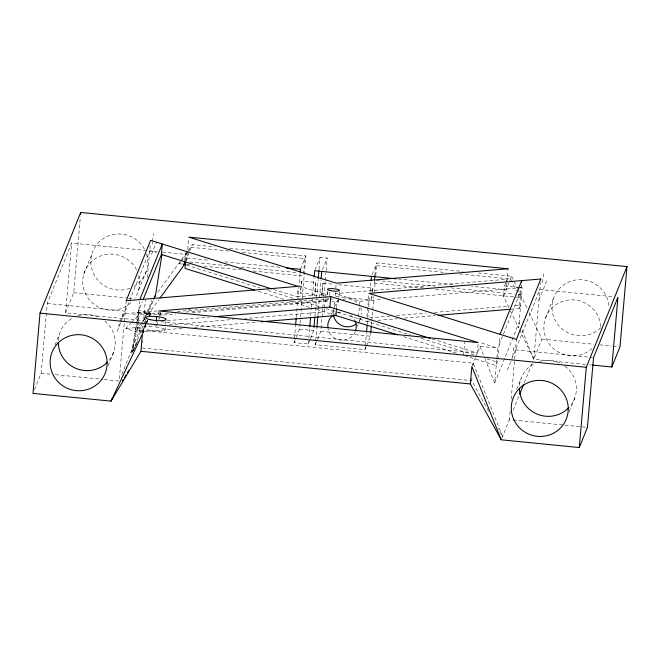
<?xml version="1.0" encoding="UTF-8"?>
<svg xmlns="http://www.w3.org/2000/svg" width="660" height="660" viewBox="0 0 660 660"><rect width="100%" height="100%" fill="white"/><g stroke="black" fill="none" stroke-linecap="round" stroke-linejoin="round"><path stroke-width="0.49" stroke-dasharray="3.3 2.47" d="M371.448 296.381L371.464 300.069L372.108 296.398M372.562 291.778L372.644 288.09L338.184 284.674M34.477 389.73L41.143 373.255L47.248 303.468L71.659 243.061L147.675 250.594M144.812 318.92L143.6 320.578L65.554 312.848L71.659 243.061M65.554 312.848L73.697 292.71L80.363 216.513M118.841 327.162L119.146 323.672M122.843 317.245L123.148 313.756L158.565 310.835M126.2 300.737L119.18 380.993L103.975 379.483M137.825 322.385L137.379 327.517L132.544 351.409M137.915 321.354L139.656 301.521M182.218 328.383L137.569 332.12L139.095 314.68L162.913 312.683M145.307 316.924L143.6 320.578L145.39 300.052M147.37 277.48L150.282 244.134M142.733 342.812L142.915 340.758M143.542 333.572L143.806 330.495L473.212 363.198L502.582 436.507L498.094 428.398M145.051 325.363L144.829 327.979A10.23 1.988 5 0 0 154.217 330.908A10.23 1.988 5 0 0 165.157 329.992L165.577 325.24M145.307 322.492L145.744 317.51M152.419 244.084L152.584 242.179M152.666 241.23L153.334 233.615M149.556 316.28L149.861 312.79L130.218 314.457M168.498 313.483L150.067 315.001L150.373 311.512L148.772 315.488M158.614 314.952L158.961 310.967M160.735 312.733L160.504 315.348L175.84 314.053M165.66 324.283L166.072 319.522M184.676 260.024L185.856 252.632M185.699 260.469L186.368 252.854M186.714 261.055L188.719 238.128M325.495 297.503L325.76 294.426L297.124 296.827L297.875 288.255M310.076 339.529L308.261 344L294.071 342.598L295.498 326.312M296.299 317.155L300.127 273.388M303.476 273.974L304.829 258.58L241.42 252.293M296.249 337.227L299.5 329.175L299.945 324.093M300.036 323.078L300.481 318.004M300.564 316.99L302.164 298.716M302.255 297.701L305.91 255.89L228.195 248.193M308.261 344L308.707 338.91M308.798 337.895L309.688 327.715M310.761 315.505L311.38 308.385M311.471 307.362L314.053 277.852M310.431 338.629L313.69 330.577L313.871 328.54M314.935 316.33L316.453 299.029M316.536 298.007L318.145 279.691M319.036 269.511L320.1 257.301L327.195 258.002L325.949 272.25M366.102 346.945L365.021 349.627L315.356 344.71L315.628 341.649M315.711 340.634L316.784 328.424M317.938 315.191L319.366 298.906M319.457 297.891L321.057 279.568M315.356 344.71L320.785 331.279L321.94 318.054M322.03 317.031L322.74 308.888M322.831 307.873L325.149 281.408M325.24 280.393L325.858 273.273M324.505 308.798L324.233 311.875L245.182 318.491M324.596 307.766L325.405 298.534M326.98 294.987L327.484 289.278M185.897 312.048L327.146 300.391L327.368 297.775M327.624 294.913L328.061 289.921M329.662 295.548L330.008 291.555M333.778 311.075L334.768 299.788M335.132 295.68L335.478 291.728M335.808 287.917L336.055 285.062M336.641 307.312L337.268 300.127M338.621 300.935L339.545 290.466M358.528 316.693L359.882 301.298L335.305 293.626L507.144 279.246L506.129 281.762M366.976 316.322L368.899 294.385M365.021 349.627L365.285 346.574M365.376 345.56L366.531 332.326M367.249 324.184L369.74 295.688M370.095 291.621L370.986 281.44M423.34 287.925L374.245 283.058L374.426 281.003M374.872 275.872L375.771 265.609L446.234 272.596M366.465 346.046L370.45 336.204L370.714 333.16M371.423 325.034L371.687 321.989M371.778 320.974L372.669 310.827M372.76 309.812L373.906 296.612M374.269 292.553L375.243 281.391M375.779 275.245L376.86 262.927L462.635 271.433M463.502 355.361L464.673 342.02M488.631 411.279L471.685 380.647L472.048 376.538M473.03 365.252L473.212 363.198M161.114 321.742L477.304 353.084L478.219 342.614M484.91 358.586L494.695 383.023L497.747 348.125L479.465 342.416M464.467 355.658L496.221 365.574L497.764 360.17M497.855 359.139L499.859 336.204M508.86 307.519L503.514 296.423L504.43 285.962L505.791 282.604M506.814 283.049L506.228 289.715L471.512 286.275M506.896 282.101L507.977 269.726M512.77 356.598L513.686 346.129M510.097 411.46L509.38 419.677L512.424 419.974M511.178 399.151L516.4 339.421M511.087 309.202L519.288 308.517L521.474 283.462M520.195 287.521L522.167 287.719L518.661 327.847L510.642 311.215M585.486 364.386L533.8 359.263L540.49 282.81M542.619 282.76L543.535 272.291M371.91 291.761L372.644 288.09M132.495 351.392L138.905 310.068L150.595 313.714L150.067 315.001M131.456 353.397L137.94 312.46L142.337 301.579M321.799 295.144L322.979 283.165L321.709 295.144L324.745 295.441M55.052 345.064L59.491 334.075M83.77 274.131L91.913 253.993M119.873 321.865L123.148 313.756M117.15 331.345L120.656 322.658M121.019 321.75L149.704 250.792L157.493 251.567M151.503 254.554L156.56 242.022M108.108 365.739L114.023 351.087M138.583 290.21L146.718 270.08M136.067 327.624L135.193 329.786L142.742 330.536L142.255 331.733L146.008 323.623M121.852 374.385L142.832 322.468M143.6 320.578L144.334 318.755M144.705 317.839L151.734 300.448M133.106 350.518L143.377 325.091M143.764 324.151L145.662 319.44M147.568 314.738L153.656 299.665M145.134 324.489L146.949 319.993M142.791 333.011L146.644 323.483M147.007 322.583L147.733 320.776M182.424 264.041L179.355 263.736L180.081 261.946M159.052 316.206L160.454 312.733M156.527 325.19L158.045 321.436M158.746 319.696L159.802 317.089M185.617 261.426L189.502 251.798M189.865 250.907L192.398 244.637L214.896 246.873M300.49 269.321L305.91 255.89M315.034 269.833L320.1 257.301M322.492 269.635L327.195 258.002M294.071 342.598L295.886 338.118M331.386 314.44L333.556 309.07M372.157 274.56L376.86 262.927M374.245 283.058L374.971 281.267M357.365 326.387L358.083 324.596M358.446 323.705L360.616 318.334A14.281 13.984 22 0 1 358.768 321.486M472.213 365.681L475.439 357.679M475.81 356.763L480.018 346.368L497.747 348.125M503.514 296.423L511.657 276.292L476.933 272.844M499.108 344.776L520.814 291.068M435.608 289.138L519.478 297.454L520.558 294.772L518.512 294.566M519.288 308.517L520.641 305.159L513.455 305.762M494.695 383.023L519.115 322.608L520.624 326.37M507.35 370.021L539.905 289.476L612.876 296.711M538.989 299.945L547.132 279.807M516.689 389.342L521.128 378.353M545.548 317.938L553.682 297.808M501.913 438.157L510.526 416.839M513.199 410.231L518.917 396.074M524.263 382.858L533.033 361.152M519.552 329.695L533.8 359.263L541.934 339.125L529.023 312.328M569.135 411.972L574.687 398.236M146.421 322.724L147.675 320.017M149.754 315.513L150.595 313.714L137.94 312.46M145.736 316.008L153.425 299.533M133.287 350.774L135.44 346.17M135.869 345.254L137.156 342.49M146.042 323.45L141.446 333.292L142.742 330.536L137.379 327.517L140.861 323.878M146.462 322.567L147.7 319.91M149.762 315.488L150.595 313.714L149.201 315.166M142.519 333.259L143.806 330.495M132.338 352.407L137.973 340.56M157.715 292.24L192.398 244.637M179.355 263.736L180.551 262.094M181.145 261.277L187.126 253.069M187.729 252.252L191.309 247.327L229.152 251.08M147.848 314.754L158.771 299.764M137.569 332.12L125.887 328.474L130.754 323.392M131.447 322.666L139.095 314.68M141.554 323.152L145.027 319.522M188.413 309.515L190.459 309.342M192.192 312.659L329.183 301.026M177.284 311.479L329.233 298.765M359.882 301.298L382.478 299.409M391.718 298.634L517.036 288.148M518.059 288.057L522.167 287.719M167.252 320.661L209.187 317.155M125.887 328.474L156.89 325.883M169.207 324.852L233.887 319.432M194.51 327.36L258.043 322.039M358.355 318.747L361.433 318.491M369.649 317.798L390.192 316.082M396.355 315.562L426.145 313.071M434.362 312.386L509.347 306.108M366.539 321.304L370.639 320.958M377.817 320.356L397.295 318.73M404.473 318.128L435.229 315.554M301.702 281.053L300.424 293.032L314.704 294.442L315.521 289.245L315.884 282.463L301.702 281.053L300.424 293.032M315.884 282.463L314.614 294.442M459.508 273.908L510.568 278.974L516.359 290.986M162.352 252.046L185.171 254.314M504.43 285.962L519.214 287.422M186.97 258.068L209.468 260.296M224.812 261.814L282.076 267.49M397.98 278.982L455.169 284.65M189.659 261.971L228.583 265.823M240.875 267.044L298.238 272.728M376.357 280.475L434.651 286.25M451.011 287.875L514.429 294.162M186.524 264.454L191.648 264.957M203.94 266.178L240.817 269.833M253.11 271.054L303.303 276.028M322.979 283.165L334.133 284.27M335.899 296.546L371.365 300.069M73.697 292.71L127.413 298.031M128.428 298.13L133.493 298.634M541.934 339.125L593.629 344.248M599.709 344.85L611.869 346.054M612.884 346.153L618.964 346.764M47.248 303.468L125.285 311.207M515.485 349.882L592.515 357.522M299.5 329.175L313.69 330.577M320.785 331.279L370.45 336.204M589.545 364.79L591.566 364.988M41.143 373.255L51.274 374.261M55.325 374.665L102.96 379.385M513.439 420.073L585.395 427.21M142.28 347.944L471.685 380.647M298.312 285.854L325.76 294.426M149.704 250.792L156.519 252.92M273.512 289.451L297.124 296.827M432.094 338.968L477.304 353.084M186.359 265.048L260.073 288.057M267.935 290.515L294.467 298.798M299.384 300.333L320.026 306.776M325.916 308.616L336.732 311.998M337.714 312.304L410.545 335.041M421.303 338.399L474.111 354.89M486.824 358.858L497.582 362.216M258.538 291.365L285.013 299.632M289.921 301.158L310.505 307.585M316.387 309.424L332.021 314.308M403.639 336.666L456.629 353.215M511.657 276.292L517.448 288.304M517.894 289.228L527.241 308.632M518.141 294.682L519.478 297.454M522.126 330.132L533.8 359.263M480.018 346.368L484.531 357.646M338.052 300.284A6.072 1.18 5 0 1 332.137 301.48M327.146 300.391A6.072 1.18 5 0 1 328.655 299.112M331.477 299.087A6.072 1.18 5 0 1 333.052 299.203M592.045 348.414A28.57 27.976 22 0 1 547.676 341.583A28.57 27.976 22 0 1 564.316 300.844A28.57 27.976 22 0 1 600.781 327.03M146.421 253.795A28.57 27.976 22 0 1 134.005 286.283M129.838 288.255A28.57 27.976 22 0 1 93.085 272.588A28.57 27.976 22 0 1 107.646 236.28A28.57 27.976 22 0 1 145.035 250.354M600.847 327.632A28.57 27.976 22 0 1 556.132 321.981A28.57 27.976 22 0 1 572.162 280.797A28.57 27.976 22 0 1 608.916 306.892M138.79 275.698A28.57 27.976 22 0 1 134.632 298.419M131.026 302.577A28.57 27.976 22 0 1 88.712 299.096A28.57 27.976 22 0 1 96.212 258.085A28.57 27.976 22 0 1 136.9 270.484M104.808 321.139A28.57 27.976 22 0 1 108.19 361.366M58.336 340.378A28.57 27.976 22 0 1 73.309 317.666M77.583 315.892A28.57 27.976 22 0 1 99.338 317.592M564.96 366.069A28.57 27.976 22 0 1 569.555 406.84M519.527 385.481A28.57 27.976 22 0 1 535.837 362.711M539.303 361.433A28.57 27.976 22 0 1 561.85 364.031M155.768 327.063A10.23 1.988 5 0 1 165.157 329.992M355.187 331.757A14.281 13.984 22 0 1 328.061 328.796M334.075 314.474A14.281 13.984 22 0 1 336.542 313.203M337.409 312.889A14.281 13.984 22 0 1 341.987 312.205M350.666 315.208A14.281 13.984 22 0 1 355.171 321.024M333.333 314.465A14.281 13.984 22 0 1 333.679 309.012M334.282 307.279A14.281 13.984 22 0 1 338.753 301.57M342.837 299.467A14.281 13.984 22 0 1 358.132 303.691M360.591 307.601A14.281 13.984 22 0 1 361.573 314.812"/><path stroke-width="0.99" d="M592.581 365.087L611.837 367.001L619.979 346.863L627 266.607L80.718 212.454L40.021 313.137L33 393.393L111.037 401.132L140.926 351.301L142.453 333.853L111.037 401.132L112.06 398.615M80.537 214.483L80.718 212.454M143.096 299.698L161.386 254.446L162.302 243.994L150.62 240.322L126.2 300.737L298.039 286.358L162.302 243.994L139.821 299.623M156.247 321.577L156.684 316.594M159.984 298.097L184.255 264.775L184.594 260.972M295.589 325.298L296.208 318.17M300.217 272.374L300.49 269.321L286.168 267.902M309.779 326.7L310.579 317.542M314.143 276.829L314.671 270.724L395.942 278.784M313.954 327.525L314.845 317.344M318.227 278.677L318.945 270.534M316.874 327.401L317.848 316.206M321.148 278.553L321.766 271.425M430.13 338.349L329.885 307.048L330.8 296.587L158.961 310.967L478.219 342.614L330.8 296.587M397.749 334.826L335.923 315.521L336.55 308.335M366.622 331.312L367.158 325.207M371.077 280.426L371.432 276.35M374.517 279.98L374.872 275.872M370.804 332.145L371.332 326.057M501.245 439.808L470.349 383.955L471.875 366.506L501.245 439.808L579.282 447.546L587.425 427.408L593.53 357.621L617.941 297.206L611.837 367.001M521.565 282.505L521.73 280.607L500.024 334.307M579.282 447.546L586.303 367.29L627 266.607M154.036 298.724L155.562 294.954L162.038 254.042M184.255 264.775L185.617 261.426L185.006 268.397L254.62 290.136M519.684 394.185L523.495 384.747M154.275 297.701L155.562 294.954M122.356 381.166L123.404 379.417M124.46 377.668L126.027 375.045M127.603 372.421L128.65 370.673M214.302 316.726L329.885 307.048M261.121 321.783L335.923 315.521M438.298 315.298L510.056 309.292M183.447 264.149L185.501 264.346M40.021 313.137L586.303 367.29M140.926 351.301L470.349 383.955M161.386 254.446L271.549 288.841M107.563 362.043A28.57 27.976 22 0 1 76.312 368.536A28.57 27.976 22 0 1 58.278 342.193M568.937 407.525A28.57 27.976 22 0 1 537.768 414.364A28.57 27.976 22 0 1 519.428 388.228M327.904 327.888A14.281 13.984 22 0 1 333.325 314.993M355.171 321.024A14.281 13.984 22 0 1 355.517 330.908M356.144 324.043A14.281 13.984 22 0 1 333.481 315.373M540.82 279.007L516.4 339.421L368.981 293.387L540.82 279.007M508.06 268.777L336.221 283.156L188.801 237.13L508.06 268.777M330.099 290.565L328.061 289.921A6.072 1.18 5 0 1 332.921 288.643A6.072 1.18 5 0 1 339.372 290.656A6.072 1.18 5 0 1 330.099 290.565M513.975 419.958A28.57 27.976 22 0 0 563.12 424.826A28.57 27.976 22 0 0 542.215 380.515A28.57 27.976 22 0 0 513.975 419.958M53.518 375.614A28.57 27.976 22 0 0 102.828 377.858A28.57 27.976 22 0 0 79.522 334.694A28.57 27.976 22 0 0 53.518 375.614M150.15 319.679A10.23 1.988 5 0 0 166.072 319.522A10.23 1.988 5 0 0 151.495 316.346A10.23 1.988 5 0 0 150.15 319.679"/></g></svg>
